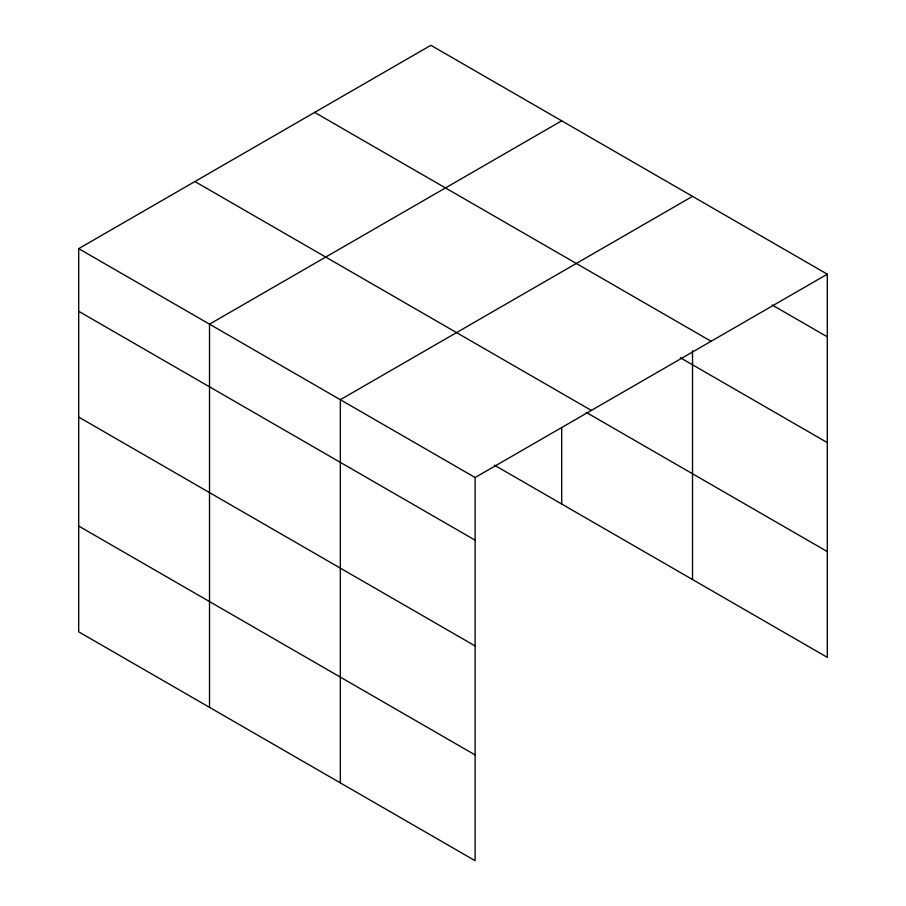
<?xml version="1.0" encoding="UTF-8"?>
<svg xmlns="http://www.w3.org/2000/svg" width="906" height="906" viewBox="0 0 906 906"><rect width="100%" height="100%" fill="white"/><g stroke="black" fill="none" stroke-linecap="round" stroke-linejoin="round"><path stroke-width="1.36" d="M78.686 248.64L475.118 477.519L475.118 860.7L78.686 631.822L78.686 248.64L430.882 45.3L827.314 274.178L827.314 657.36L494.45 465.186M561.697 120.826L209.513 324.167L209.513 707.348M692.524 196.364L340.339 399.693L340.339 782.886M475.118 477.519L827.314 274.178M772.172 304.994L827.314 336.828M314.654 112.401L711.097 341.279M680.304 357.734L827.314 442.604M194.903 181.54L591.346 410.418M586.159 412.355L827.314 551.584M78.686 311.29L475.118 540.169M78.686 417.066L475.118 645.944M78.686 526.046L475.118 754.925M692.524 350.69L692.524 579.546M561.697 427.859L561.697 504.019"/></g></svg>
